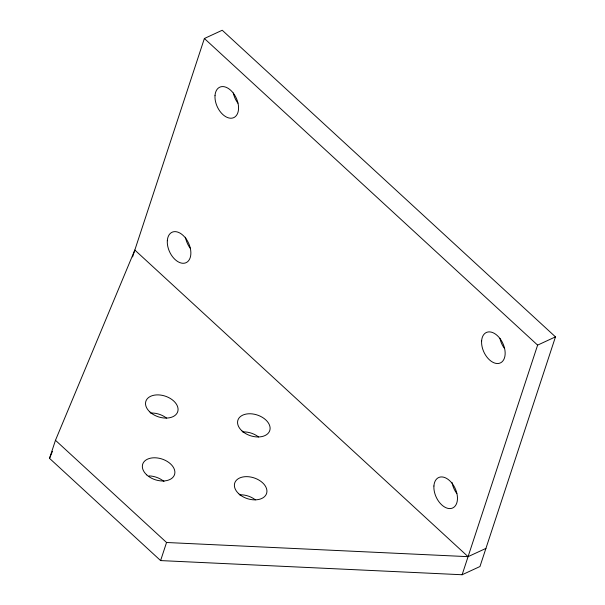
<?xml version="1.0" encoding="UTF-8"?>
<svg xmlns="http://www.w3.org/2000/svg" width="605" height="605" viewBox="0 0 605 605"><rect width="100%" height="100%" fill="white"/><g stroke="black" fill="none" stroke-linecap="round" stroke-linejoin="round"><path stroke-width="0.91" d="M132.563 256.928L204.377 38.501L222.232 30.25L555.473 336.872L479.962 566.537L462.122 574.75L160.605 560.585L49.527 458.356L55.471 440.289L134.824 250.039L468.073 556.661L485.921 548.41M160.605 560.585L166.549 542.496L55.471 440.289M462.122 574.75L537.618 345.122L555.473 336.872M49.527 458.356L52.423 451.406M166.549 542.496L468.073 556.661M204.377 38.501L537.618 345.122M148.989 475.908A16.758 10.905 18.2 0 1 163.963 481.482M150.532 413.041A16.758 10.905 18.2 0 1 166.511 418.078M242.575 431.917A16.758 10.905 18.2 0 1 258.554 436.954M239.398 494.807A16.758 10.905 18.2 0 1 255.378 499.843M190.22 248.239A16.758 10.436 65.2 0 1 185.455 237.213M237.909 103.183A16.758 10.436 65.2 0 1 233.303 92.988M504.51 348.48A16.758 10.436 65.2 0 1 499.896 338.286M456.813 493.536A16.758 10.436 65.2 0 1 452.048 482.51M146.713 474.88A16.758 10.905 18.2 0 0 174.187 475.477A16.758 10.905 18.2 0 0 154.948 457.781A16.758 10.905 18.2 0 0 146.713 474.88M149.896 411.99A16.758 10.905 18.2 0 0 177.363 412.587A16.758 10.905 18.2 0 0 158.124 394.883A16.758 10.905 18.2 0 0 149.896 411.99M238.756 493.756A16.758 10.905 18.2 0 0 266.23 494.353A16.758 10.905 18.2 0 0 246.991 476.649A16.758 10.905 18.2 0 0 238.756 493.756M241.932 430.866A16.758 10.905 18.2 0 0 269.406 431.463A16.758 10.905 18.2 0 0 250.167 413.76A16.758 10.905 18.2 0 0 241.932 430.866M167.32 240.714A16.758 10.436 65.2 0 0 184.124 263.236A16.758 10.436 65.2 0 0 185.796 238.43A16.758 10.436 65.2 0 0 167.32 240.714M215.009 95.666A16.758 10.436 65.2 0 0 231.813 118.179A16.758 10.436 65.2 0 0 233.485 93.374A16.758 10.436 65.2 0 0 215.009 95.666M481.61 340.963A16.758 10.436 65.2 0 0 498.414 363.476A16.758 10.436 65.2 0 0 500.078 338.671A16.758 10.436 65.2 0 0 481.61 340.963M433.914 486.012A16.758 10.436 65.2 0 0 450.717 508.533A16.758 10.436 65.2 0 0 452.389 483.728A16.758 10.436 65.2 0 0 433.914 486.012"/></g></svg>
